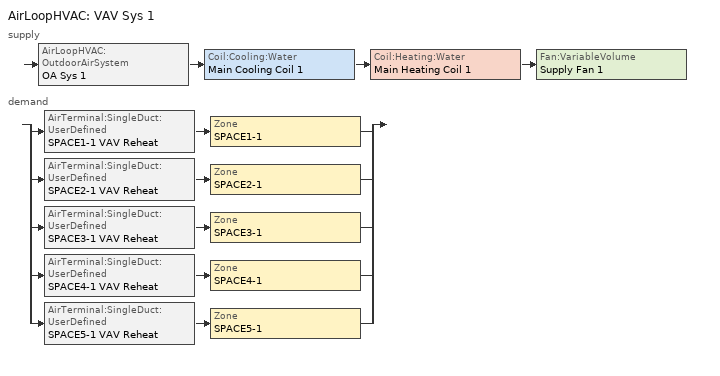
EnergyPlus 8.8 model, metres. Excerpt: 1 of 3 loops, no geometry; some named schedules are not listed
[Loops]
AirLoopHVAC 'VAV Sys 1'
 supply: AirLoopHVAC:OutdoorAirSystem 'OA Sys 1' > Coil:Cooling:Water 'Main Cooling Coil 1' > Coil:Heating:Water 'Main Heating Coil 1' > Fan:VariableVolume 'Supply Fan 1'
 demand: split
  | AirTerminal:SingleDuct:UserDefined 'SPACE1-1 VAV Reheat' > Zone 'SPACE1-1'
  | AirTerminal:SingleDuct:UserDefined 'SPACE2-1 VAV Reheat' > Zone 'SPACE2-1'
  | AirTerminal:SingleDuct:UserDefined 'SPACE3-1 VAV Reheat' > Zone 'SPACE3-1'
  | AirTerminal:SingleDuct:UserDefined 'SPACE4-1 VAV Reheat' > Zone 'SPACE4-1'
  | AirTerminal:SingleDuct:UserDefined 'SPACE5-1 VAV Reheat' > Zone 'SPACE5-1'
[Sizing:Zone] Zone Cooling Design Supply Air Temperature Input Method=SupplyAirTemperature; Zone Cooling Design Supply Air Temperature {C}=14; Zone Heating Design Supply Air Temperature Input Method=SupplyAirTemperature; Zone Heating Design Supply Air Temperature {C}=50; Zone Cooling Design Supply Air Humidity Ratio {kgWater/kgDryAir}=0.009; Zone Heating Design Supply Air Humidity Ratio {kgWater/kgDryAir}=0.004; Zone Heating Sizing Factor=0; Zone Cooling Sizing Factor=0; Cooling Design Air Flow Method=DesignDayWithLimit; Heating Design Air Flow Method=DesignDay
Name | Design Specification Outdoor Air Object
SPACE1-1 | SZ DSOA SPACE1-1
SPACE2-1 | SZ DSOA SPACE2-1
SPACE3-1 | SZ DSOA SPACE3-1
SPACE4-1 | SZ DSOA SPACE4-1
SPACE5-1 | SZ DSOA SPACE5-1
[Sizing:System]
VAV Sys 1: Type of Load to Size On=sensible; Design Outdoor Air Flow Rate {m3/s}=autosize; Central Heating Maximum System Air Flow Ratio=0.3; Preheat Design Temperature {C}=4.5; Preheat Design Humidity Ratio {kgWater/kgDryAir}=0.008; Precool Design Temperature {C}=11; Precool Design Humidity Ratio {kgWater/kgDryAir}=0.008; Central Cooling Design Supply Air Temperature {C}=12.8; Central Heating Design Supply Air Temperature {C}=16.7; Type of Zone Sum to Use=noncoincident; 100% Outdoor Air in Cooling=no; 100% Outdoor Air in Heating=no; Central Cooling Design Supply Air Humidity Ratio {kgWater/kgDryAir}=0.008; Central Heating Design Supply Air Humidity Ratio {kgWater/kgDryAir}=0.008; Cooling Supply Air Flow Rate Method=DesignDay; Cooling Supply Air Flow Rate {m3/s}=0; Heating Supply Air Flow Rate Method=DesignDay; Heating Supply Air Flow Rate {m3/s}=0; Zone Maximum Outdoor Air Fraction=1; Cooling Design Capacity Method=CoolingDesignCapacity; Cooling Design Capacity {W}=autosize; Heating Design Capacity Method=HeatingDesignCapacity; Heating Design Capacity {W}=autosize; Central Cooling Capacity Control Method=VAV
[ZoneControl:Thermostat] Control Type Schedule=Zone Control Type Sched; Control 1=CoolingSetPoint; Control 2=HeatingSetpoint; Control 3=DualSetPoint
Name | Zone or ZoneList
SPACE1-1 Control | SPACE1-1
SPACE2-1 Control | SPACE2-1
SPACE3-1 Control | SPACE3-1
SPACE4-1 Control | SPACE4-1
SPACE5-1 Control | SPACE5-1
[Zone equipment]
SPACE1-1: SPACE1-1 VAV Reheat
SPACE2-1: SPACE2-1 VAV Reheat
SPACE3-1: SPACE3-1 VAV Reheat
SPACE4-1: SPACE4-1 VAV Reheat
SPACE5-1: SPACE5-1 VAV Reheat
[AirTerminal:SingleDuct:UserDefined] Number of Plant Loop Connections=1
Name | Overall Model Simulation Program Calling Manager | Model Setup and Sizing Program Calling Manager
SPACE1-1 VAV Reheat | Space1 ATU Sim Programs | Space1 ATU Init Programs
SPACE2-1 VAV Reheat | Space2 ATU Sim Programs | Space2 ATU Init Programs
SPACE3-1 VAV Reheat | Space3 ATU Sim Programs | Space3 ATU Init Programs
SPACE4-1 VAV Reheat | Space4 ATU Sim Programs | Space4 ATU Init Programs
SPACE5-1 VAV Reheat | Space5 ATU Sim Programs | Space5 ATU Init Programs
[AirLoopHVAC:ReturnPlenum]
Return-Plenum-1: Zone=PLENUM-1
[AirLoopHVAC]
VAV Sys 1: Design Supply Air Flow Rate {m3/s}=autosize
[Coil:Heating:Water]
Main Heating Coil 1: Availability Schedule=ReheatCoilAvailSched; U-Factor Times Area Value {W/K}=autosize; Maximum Water Flow Rate {m3/s}=autosize; Performance Input Method=UFactorTimesAreaAndDesignWaterFlowRate; Rated Capacity {W}=autosize; Rated Inlet Water Temperature {C}=82.2; Rated Inlet Air Temperature {C}=16.6; Rated Outlet Water Temperature {C}=71.1; Rated Outlet Air Temperature {C}=32.2; Design Water Temperature Difference {deltaC}=11
[Coil:Cooling:Water]
Main Cooling Coil 1: Availability Schedule=CoolingCoilAvailSched; Design Water Flow Rate {m3/s}=autosize; Design Air Flow Rate {m3/s}=autosize; Design Inlet Water Temperature {C}=autosize; Design Inlet Air Temperature {C}=autosize; Design Outlet Air Temperature {C}=autosize; Design Inlet Air Humidity Ratio {kgWater/kgDryAir}=autosize; Design Outlet Air Humidity Ratio {kgWater/kgDryAir}=autosize; Type of Analysis=SimpleAnalysis; Heat Exchanger Configuration=CrossFlow; Design Water Temperature Difference {deltaC}=4
[Fan:VariableVolume]
Supply Fan 1: Availability Schedule=FanAvailSched; Fan Total Efficiency=0.7; Pressure Rise {Pa}=600; Maximum Flow Rate {m3/s}=autosize; Fan Power Minimum Flow Rate Input Method=Fraction; Fan Power Minimum Flow Fraction=0.25; Motor Efficiency=0.9; Motor In Airstream Fraction=1; Fan Power Coefficient 1=0.350712; Fan Power Coefficient 2=0.308505; Fan Power Coefficient 3=-0.541374; Fan Power Coefficient 4=0.871988; Fan Power Coefficient 5=0
[Controller:WaterCoil] Control Variable=Temperature; Actuator Variable=FLOW; Controller Convergence Tolerance {deltaC}=0.002; Maximum Actuated Flow {m3/s}=autosize; Minimum Actuated Flow {m3/s}=0
Name | Action
Central Cooling Coil Controller 1 | Reverse
Central Heating Coil Controller 1 | Normal
[Controller:OutdoorAir]
OA Controller 1: Minimum Outdoor Air Flow Rate {m3/s}=autosize; Maximum Outdoor Air Flow Rate {m3/s}=autosize; Economizer Control Type=NoEconomizer; Economizer Control Action Type=ModulateFlow; Economizer Maximum Limit Dry-Bulb Temperature {C}=19; Economizer Minimum Limit Dry-Bulb Temperature {C}=4.6; Lockout Type=NoLockout; Minimum Limit Type=FixedMinimum; Minimum Outdoor Air Schedule=Min OA Sched
[SetpointManager:Scheduled]
Supply Air Temp Manager 1: Control Variable=Temperature; Schedule=Seasonal Reset Supply Air Temp Sch; Setpoint Node or NodeList=VAV Sys 1 Outlet Node
[SetpointManager:MixedAir]
Mixed Air Temp Manager 1: Control Variable=Temperature; Setpoint Node or NodeList=Main Branch SetPoint Node List
[EnergyManagementSystem:Sensor]
Name | Output:Variable or Output:Meter Index Key | Output:Variable or Output:Meter
Space1_Tdb | SPACE1-1 | Zone Air Temperature
Space1_W | SPACE1-1 | Zone Air Humidity Ratio
Space1_Tsp_cool | SPACE1-1 | Zone Thermostat Cooling Setpoint Temperature
Space1_Tsp_heat | SPACE1-1 | Zone Thermostat Heating Setpoint Temperature
Space2_Tdb | SPACE2-1 | Zone Air Temperature
Space2_W | SPACE2-1 | Zone Air Humidity Ratio
Space2_Tsp_cool | SPACE2-1 | Zone Thermostat Cooling Setpoint Temperature
Space2_Tsp_heat | SPACE2-1 | Zone Thermostat Heating Setpoint Temperature
Space3_Tdb | SPACE3-1 | Zone Air Temperature
Space3_W | SPACE3-1 | Zone Air Humidity Ratio
Space3_Tsp_cool | SPACE3-1 | Zone Thermostat Cooling Setpoint Temperature
Space3_Tsp_heat | SPACE3-1 | Zone Thermostat Heating Setpoint Temperature
Space4_Tdb | SPACE4-1 | Zone Air Temperature
Space4_W | SPACE4-1 | Zone Air Humidity Ratio
Space4_Tsp_cool | SPACE4-1 | Zone Thermostat Cooling Setpoint Temperature
Space4_Tsp_heat | SPACE4-1 | Zone Thermostat Heating Setpoint Temperature
Space5_Tdb | SPACE5-1 | Zone Air Temperature
Space5_W | SPACE5-1 | Zone Air Humidity Ratio
Space5_Tsp_cool | SPACE5-1 | Zone Thermostat Cooling Setpoint Temperature
Space5_Tsp_heat | SPACE5-1 | Zone Thermostat Heating Setpoint Temperature
[EnergyManagementSystem:InternalVariable]
Name | Internal Data Index Key | Internal Data Type
Space1ATU_HeatAirMdot | SPACE1-1 | Final Zone Design Heating Air Mass Flow Rate
Space1ATU_CoolAirMdot | SPACE1-1 | Final Zone Design Cooling Air Mass Flow Rate
Space1ATU_PrimAir_Tinlet | SPACE1-1 VAV REHEAT | Inlet Temperature for Primary Air Connection
Space1ATU_PrimAir_Winlet | SPACE1-1 VAV REHEAT | Inlet Humidity Ratio for Primary Air Connection
Space1ATU_PrimAir_rho | SPACE1-1 VAV REHEAT | Inlet Density for Primary Air Connection
Space1ATU_PrimAir_cp | SPACE1-1 VAV REHEAT | Inlet Specific Heat for Primary Air Connection
Space1ATU_Qdot_ToHeatSP | SPACE1-1 VAV REHEAT | Remaining Sensible Load to Heating Setpoint
Space1ATU_Qdot_ToCoolSP | SPACE1-1 VAV REHEAT | Remaining Sensible Load to Cooling Setpoint
Space1ATU_HW_Tin | SPACE1-1 VAV REHEAT | Inlet Temperature for Plant Connection 1
Space1ATU_HW_MdotIn | SPACE1-1 VAV REHEAT | Inlet Mass Flow Rate for Plant Connection 1
Space1ATU_HW_rho | SPACE1-1 VAV REHEAT | Inlet Density for Plant Connection 1
Space1ATU_HW_cp | SPACE1-1 VAV REHEAT | Inlet Specific Heat for Plant Connection 1
Space2ATU_HeatAirMdot | SPACE2-1 | Final Zone Design Heating Air Mass Flow Rate
Space2ATU_CoolAirMdot | SPACE2-1 | Final Zone Design Cooling Air Mass Flow Rate
Space2ATU_PrimAir_Tinlet | SPACE2-1 VAV REHEAT | Inlet Temperature for Primary Air Connection
Space2ATU_PrimAir_Winlet | SPACE2-1 VAV REHEAT | Inlet Humidity Ratio for Primary Air Connection
Space2ATU_PrimAir_rho | SPACE2-1 VAV REHEAT | Inlet Density for Primary Air Connection
Space2ATU_PrimAir_cp | SPACE2-1 VAV REHEAT | Inlet Specific Heat for Primary Air Connection
Space2ATU_Qdot_ToHeatSP | SPACE2-1 VAV REHEAT | Remaining Sensible Load to Heating Setpoint
Space2ATU_Qdot_ToCoolSP | SPACE2-1 VAV REHEAT | Remaining Sensible Load to Cooling Setpoint
Space2ATU_HW_Tin | SPACE2-1 VAV REHEAT | Inlet Temperature for Plant Connection 1
Space2ATU_HW_MdotIn | SPACE2-1 VAV REHEAT | Inlet Mass Flow Rate for Plant Connection 1
Space2ATU_HW_rho | SPACE2-1 VAV REHEAT | Inlet Density for Plant Connection 1
Space2ATU_HW_cp | SPACE2-1 VAV REHEAT | Inlet Specific Heat for Plant Connection 1
Space3ATU_HeatAirMdot | SPACE3-1 | Final Zone Design Heating Air Mass Flow Rate
Space3ATU_CoolAirMdot | SPACE3-1 | Final Zone Design Cooling Air Mass Flow Rate
Space3ATU_PrimAir_Tinlet | SPACE3-1 VAV REHEAT | Inlet Temperature for Primary Air Connection
Space3ATU_PrimAir_Winlet | SPACE3-1 VAV REHEAT | Inlet Humidity Ratio for Primary Air Connection
Space3ATU_PrimAir_rho | SPACE3-1 VAV REHEAT | Inlet Density for Primary Air Connection
Space3ATU_PrimAir_cp | SPACE3-1 VAV REHEAT | Inlet Specific Heat for Primary Air Connection
Space3ATU_Qdot_ToHeatSP | SPACE3-1 VAV REHEAT | Remaining Sensible Load to Heating Setpoint
Space3ATU_Qdot_ToCoolSP | SPACE3-1 VAV REHEAT | Remaining Sensible Load to Cooling Setpoint
Space3ATU_HW_Tin | SPACE3-1 VAV REHEAT | Inlet Temperature for Plant Connection 1
Space3ATU_HW_MdotIn | SPACE3-1 VAV REHEAT | Inlet Mass Flow Rate for Plant Connection 1
Space3ATU_HW_rho | SPACE3-1 VAV REHEAT | Inlet Density for Plant Connection 1
Space3ATU_HW_cp | SPACE3-1 VAV REHEAT | Inlet Specific Heat for Plant Connection 1
Space4ATU_HeatAirMdot | SPACE4-1 | Final Zone Design Heating Air Mass Flow Rate
Space4ATU_CoolAirMdot | SPACE4-1 | Final Zone Design Cooling Air Mass Flow Rate
Space4ATU_PrimAir_Tinlet | SPACE4-1 VAV REHEAT | Inlet Temperature for Primary Air Connection
Space4ATU_PrimAir_Winlet | SPACE4-1 VAV REHEAT | Inlet Humidity Ratio for Primary Air Connection
Space4ATU_PrimAir_rho | SPACE4-1 VAV REHEAT | Inlet Density for Primary Air Connection
Space4ATU_PrimAir_cp | SPACE4-1 VAV REHEAT | Inlet Specific Heat for Primary Air Connection
Space4ATU_Qdot_ToHeatSP | SPACE4-1 VAV REHEAT | Remaining Sensible Load to Heating Setpoint
Space4ATU_Qdot_ToCoolSP | SPACE4-1 VAV REHEAT | Remaining Sensible Load to Cooling Setpoint
Space4ATU_HW_Tin | SPACE4-1 VAV REHEAT | Inlet Temperature for Plant Connection 1
Space4ATU_HW_MdotIn | SPACE4-1 VAV REHEAT | Inlet Mass Flow Rate for Plant Connection 1
Space4ATU_HW_rho | SPACE4-1 VAV REHEAT | Inlet Density for Plant Connection 1
Space4ATU_HW_cp | SPACE4-1 VAV REHEAT | Inlet Specific Heat for Plant Connection 1
Space5ATU_HeatAirMdot | SPACE5-1 | Final Zone Design Heating Air Mass Flow Rate
Space5ATU_CoolAirMdot | SPACE5-1 | Final Zone Design Cooling Air Mass Flow Rate
Space5ATU_PrimAir_Tinlet | SPACE5-1 VAV REHEAT | Inlet Temperature for Primary Air Connection
Space5ATU_PrimAir_Winlet | SPACE5-1 VAV REHEAT | Inlet Humidity Ratio for Primary Air Connection
Space5ATU_PrimAir_rho | SPACE5-1 VAV REHEAT | Inlet Density for Primary Air Connection
Space5ATU_PrimAir_cp | SPACE5-1 VAV REHEAT | Inlet Specific Heat for Primary Air Connection
Space5ATU_Qdot_ToHeatSP | SPACE5-1 VAV REHEAT | Remaining Sensible Load to Heating Setpoint
Space5ATU_Qdot_ToCoolSP | SPACE5-1 VAV REHEAT | Remaining Sensible Load to Cooling Setpoint
Space5ATU_HW_Tin | SPACE5-1 VAV REHEAT | Inlet Temperature for Plant Connection 1
Space5ATU_HW_MdotIn | SPACE5-1 VAV REHEAT | Inlet Mass Flow Rate for Plant Connection 1
Space5ATU_HW_rho | SPACE5-1 VAV REHEAT | Inlet Density for Plant Connection 1
Space5ATU_HW_cp | SPACE5-1 VAV REHEAT | Inlet Specific Heat for Plant Connection 1
[EnergyManagementSystem:Actuator]
Name | Actuated Component Unique | Actuated Component Type | Actuated Component Control Type
Space1ATU_PrimAir_Tout | SPACE1-1 VAV Reheat | Primary Air Connection | Outlet Temperature
Space1ATU_PrimAir_Wout | SPACE1-1 VAV Reheat | Primary Air Connection | Outlet Humidity Ratio
Space1ATU_PrimAir_MdotOut | SPACE1-1 VAV Reheat | Primary Air Connection | Outlet Mass Flow Rate
Space1ATU_PrimAir_MdotIn | SPACE1-1 VAV Reheat | Primary Air Connection | Inlet Mass Flow Rate
Space1ATU_HW_Tout | SPACE1-1 VAV REHEAT | Plant Connection 1 | Outlet Temperature
Space1ATU_HW_MdotRequest | SPACE1-1 VAV REHEAT | Plant Connection 1 | Mass Flow Rate
Space1ATU_HW_MdotMin | SPACE1-1 VAV REHEAT | Plant Connection 1 | Minimum Mass Flow Rate
Space1ATU_HW_MdotMax | SPACE1-1 VAV REHEAT | Plant Connection 1 | Maximum Mass Flow Rate
Space1ATU_HW_DesignVdot | SPACE1-1 VAV REHEAT | Plant Connection 1 | Design Volume Flow Rate
Space2ATU_PrimAir_Tout | SPACE2-1 VAV Reheat | Primary Air Connection | Outlet Temperature
Space2ATU_PrimAir_Wout | SPACE2-1 VAV Reheat | Primary Air Connection | Outlet Humidity Ratio
Space2ATU_PrimAir_MdotOut | SPACE2-1 VAV Reheat | Primary Air Connection | Outlet Mass Flow Rate
Space2ATU_PrimAir_MdotIn | SPACE2-1 VAV Reheat | Primary Air Connection | Inlet Mass Flow Rate
Space2ATU_HW_Tout | SPACE2-1 VAV REHEAT | Plant Connection 1 | Outlet Temperature
Space2ATU_HW_MdotRequest | SPACE2-1 VAV REHEAT | Plant Connection 1 | Mass Flow Rate
Space2ATU_HW_MdotMin | SPACE2-1 VAV REHEAT | Plant Connection 1 | Minimum Mass Flow Rate
Space2ATU_HW_MdotMax | SPACE2-1 VAV REHEAT | Plant Connection 1 | Maximum Mass Flow Rate
Space2ATU_HW_DesignVdot | SPACE2-1 VAV REHEAT | Plant Connection 1 | Design Volume Flow Rate
Space3ATU_PrimAir_Tout | SPACE3-1 VAV Reheat | Primary Air Connection | Outlet Temperature
Space3ATU_PrimAir_Wout | SPACE3-1 VAV Reheat | Primary Air Connection | Outlet Humidity Ratio
Space3ATU_PrimAir_MdotOut | SPACE3-1 VAV Reheat | Primary Air Connection | Outlet Mass Flow Rate
Space3ATU_PrimAir_MdotIn | SPACE3-1 VAV Reheat | Primary Air Connection | Inlet Mass Flow Rate
Space3ATU_HW_Tout | SPACE3-1 VAV REHEAT | Plant Connection 1 | Outlet Temperature
Space3ATU_HW_MdotRequest | SPACE3-1 VAV REHEAT | Plant Connection 1 | Mass Flow Rate
Space3ATU_HW_MdotMin | SPACE3-1 VAV REHEAT | Plant Connection 1 | Minimum Mass Flow Rate
Space3ATU_HW_MdotMax | SPACE3-1 VAV REHEAT | Plant Connection 1 | Maximum Mass Flow Rate
Space3ATU_HW_DesignVdot | SPACE3-1 VAV REHEAT | Plant Connection 1 | Design Volume Flow Rate
Space4ATU_PrimAir_Tout | SPACE4-1 VAV Reheat | Primary Air Connection | Outlet Temperature
Space4ATU_PrimAir_Wout | SPACE4-1 VAV Reheat | Primary Air Connection | Outlet Humidity Ratio
Space4ATU_PrimAir_MdotOut | SPACE4-1 VAV Reheat | Primary Air Connection | Outlet Mass Flow Rate
Space4ATU_PrimAir_MdotIn | SPACE4-1 VAV Reheat | Primary Air Connection | Inlet Mass Flow Rate
Space4ATU_HW_Tout | SPACE4-1 VAV REHEAT | Plant Connection 1 | Outlet Temperature
Space4ATU_HW_MdotRequest | SPACE4-1 VAV REHEAT | Plant Connection 1 | Mass Flow Rate
Space4ATU_HW_MdotMin | SPACE4-1 VAV REHEAT | Plant Connection 1 | Minimum Mass Flow Rate
Space4ATU_HW_MdotMax | SPACE4-1 VAV REHEAT | Plant Connection 1 | Maximum Mass Flow Rate
Space4ATU_HW_DesignVdot | SPACE4-1 VAV REHEAT | Plant Connection 1 | Design Volume Flow Rate
Space5ATU_PrimAir_Tout | SPACE5-1 VAV Reheat | Primary Air Connection | Outlet Temperature
Space5ATU_PrimAir_Wout | SPACE5-1 VAV Reheat | Primary Air Connection | Outlet Humidity Ratio
Space5ATU_PrimAir_MdotOut | SPACE5-1 VAV Reheat | Primary Air Connection | Outlet Mass Flow Rate
Space5ATU_PrimAir_MdotIn | SPACE5-1 VAV Reheat | Primary Air Connection | Inlet Mass Flow Rate
Space5ATU_HW_Tout | SPACE5-1 VAV REHEAT | Plant Connection 1 | Outlet Temperature
Space5ATU_HW_MdotRequest | SPACE5-1 VAV REHEAT | Plant Connection 1 | Mass Flow Rate
Space5ATU_HW_MdotMin | SPACE5-1 VAV REHEAT | Plant Connection 1 | Minimum Mass Flow Rate
Space5ATU_HW_MdotMax | SPACE5-1 VAV REHEAT | Plant Connection 1 | Maximum Mass Flow Rate
Space5ATU_HW_DesignVdot | SPACE5-1 VAV REHEAT | Plant Connection 1 | Design Volume Flow Rate
[EnergyManagementSystem:OutputVariable] Type of Data in Variable=Averaged; Update Frequency=SystemTimestep; Units=W
Name | EMS Variable | EMS Program or Subroutine
Space 1 VAV Reheat Coil Total Heating Rate | Space1ATU_tot_heat_Power | Space1ATU_ModelOutput
Space 2 VAV Reheat Coil Total Heating Rate | Space2ATU_tot_heat_Power | Space2ATU_ModelOutput
Space 3 VAV Reheat Coil Total Heating Rate | Space3ATU_tot_heat_Power | Space3ATU_ModelOutput
Space 4 VAV Reheat Coil Total Heating Rate | Space4ATU_tot_heat_Power | Space4ATU_ModelOutput
Space 5 VAV Reheat Coil Total Heating Rate | Space5ATU_tot_heat_Power | Space5ATU_ModelOutput
[EnergyManagementSystem:ProgramCallingManager]
Space1 ATU Init Programs: UserDefinedComponentModel; InitSpace1ATU
Space1 ATU Sim Programs: UserDefinedComponentModel; Space1ATU_ModelInput; ATU_Sim_Model; Space1ATU_ModelOutput
Space2 ATU Init Programs: UserDefinedComponentModel; InitSpace2ATU
Space2 ATU Sim Programs: UserDefinedComponentModel; Space2ATU_ModelInput; ATU_Sim_Model; Space2ATU_ModelOutput
Space3 ATU Init Programs: UserDefinedComponentModel; InitSpace3ATU
Space3 ATU Sim Programs: UserDefinedComponentModel; Space3ATU_ModelInput; ATU_Sim_Model; Space3ATU_ModelOutput
Space4 ATU Init Programs: UserDefinedComponentModel; InitSpace4ATU
Space4 ATU Sim Programs: UserDefinedComponentModel; Space4ATU_ModelInput; ATU_Sim_Model; Space4ATU_ModelOutput
Space5 ATU Init Programs: UserDefinedComponentModel; InitSpace5ATU
Space5 ATU Sim Programs: UserDefinedComponentModel; Space5ATU_ModelInput; ATU_Sim_Model; Space5ATU_ModelOutput
[EnergyManagementSystem:Program]
InitSpace1ATU: Set Space1ATU_DesignAirMdot = @MAX Space1ATU_HeatAirMdot Space1ATU_CoolAirMdot; Set HWLoopExitTemp = 82.0; Set HWLoopDeltaTemp = 11.0; Set HW_CP = @CPCW HWLoopExitTemp; Set HW_rho = @RhoH2O HWLoopExitTemp; Set HeatCentralSAT = 16.7; Set HeatZoneSAT    = 50.0; Set AvgSAT = (HeatCentralSAT + HeatZoneSAT) / 2; Set HeatingZoneW      = 0.004; Set HeatingAir_CP     = @CpAirFnWTdb HeatingZoneW AvgSAT; Set HWCoil_DesLoad = (HeatingAir_CP * Space1ATU_DesignAirMdot) * (HeatZoneSAT - HeatCentralSAT); Set Space1ATU_HW_DesignVdot = HWCoil_DesLoad / (( HW_rho * HW_CP) * HWLoopDeltaTemp); Set Space1ATU_HW_MdotMin = 0.0; Set Space1ATU_HW_MdotMax = Space1ATU_HW_DesignVdot * HW_rho
Space1ATU_ModelInput: Set DeckAir_Tinlet    = Space1ATU_PrimAir_Tinlet; Set DeckAir_Winlet    = Space1ATU_PrimAir_Winlet; Set Zone_T            = Space1_Tdb; Set Zone_W            = Space1_W; Set Zone_Tsp_Cool     = Space1_Tsp_cool; Set Zone_Tsp_Heat     = Space1_Tsp_heat; Set AirSupMdotDesign  = Space1ATU_DesignAirMdot; Set DamperMin         = 0.3; Set Qdot_Req_toCoolSP = Space1ATU_Qdot_ToCoolSP; Set Qdot_Req_toHeatSP = Space1ATU_Qdot_ToHeatSP; Set HWCoil_Mdot_Max   = Space1ATU_HW_MdotMax; Set HW_Tin            = Space1ATU_HW_Tin; Set HW_Cp             = Space1ATU_HW_cp; Set HWCoil_Eff        = 0.7; Set HWCoil_Mdot       = Space1ATU_HW_MdotIn
Space1ATU_ModelOutput: Set Space1ATU_PrimAir_Tout = Air_Tout; Set Space1ATU_PrimAir_Wout = Air_Wout; Set Space1ATU_PrimAir_MdotOut = Air_MdotOut; Set Space1ATU_PrimAir_MdotIn = Air_MdotOut; Set Space1ATU_tot_heat_Power = HWCoil_heat_Power; SEt Space1ATU_HW_MdotRequest = HW_MdotRequest; Set Space1ATU_HW_Tout = HW_Tout
InitSpace2ATU: Set Space2ATU_DesignAirMdot = @MAX Space2ATU_HeatAirMdot Space2ATU_CoolAirMdot; Set HWLoopExitTemp = 82.0; Set HWLoopDeltaTemp = 11.0; Set HW_CP = @CPCW HWLoopExitTemp; Set HW_rho = @RhoH2O HWLoopExitTemp; Set HeatCentralSAT = 16.7; Set HeatZoneSAT    = 50.0; Set AvgSAT = (HeatCentralSAT + HeatZoneSAT) / 2; Set HeatingZoneW      = 0.004; Set HeatingAir_CP     = @CpAirFnWTdb HeatingZoneW AvgSAT; Set HWCoil_DesLoad = (HeatingAir_CP * Space2ATU_DesignAirMdot) * (HeatZoneSAT - HeatCentralSAT); Set Space2ATU_HW_DesignVdot = HWCoil_DesLoad / (( HW_rho * HW_CP) * HWLoopDeltaTemp); Set Space2ATU_HW_MdotMin = 0.0; Set Space2ATU_HW_MdotMax = Space2ATU_HW_DesignVdot * HW_rho
Space2ATU_ModelInput: Set DeckAir_Tinlet    = Space2ATU_PrimAir_Tinlet; Set DeckAir_Winlet    = Space2ATU_PrimAir_Winlet; Set Zone_T            = Space2_Tdb; Set Zone_W            = Space2_W; Set Zone_Tsp_Cool     = Space2_Tsp_cool; Set Zone_Tsp_Heat     = Space2_Tsp_heat; Set AirSupMdotDesign  = Space2ATU_DesignAirMdot; Set DamperMin         = 0.3; Set Qdot_Req_toCoolSP = Space2ATU_Qdot_ToCoolSP; Set Qdot_Req_toHeatSP = Space2ATU_Qdot_ToHeatSP; Set HWCoil_Mdot_Max   = Space2ATU_HW_MdotMax; Set HW_Tin            = Space2ATU_HW_Tin; Set HW_Cp             = Space2ATU_HW_cp; Set HWCoil_Eff        = 0.7; Set HWCoil_Mdot       = Space2ATU_HW_MdotIn
Space2ATU_ModelOutput: Set Space2ATU_PrimAir_Tout = Air_Tout; Set Space2ATU_PrimAir_Wout = Air_Wout; Set Space2ATU_PrimAir_MdotOut = Air_MdotOut; Set Space2ATU_PrimAir_MdotIn = Air_MdotOut; Set Space2ATU_tot_heat_Power = HWCoil_heat_Power; SEt Space2ATU_HW_MdotRequest = HW_MdotRequest; Set Space2ATU_HW_Tout = HW_Tout
InitSpace3ATU: Set Space3ATU_DesignAirMdot = @MAX Space3ATU_HeatAirMdot Space3ATU_CoolAirMdot; Set HWLoopExitTemp = 82.0; Set HWLoopDeltaTemp = 11.0; Set HW_CP = @CPCW HWLoopExitTemp; Set HW_rho = @RhoH2O HWLoopExitTemp; Set HeatCentralSAT = 16.7; Set HeatZoneSAT    = 50.0; Set AvgSAT = (HeatCentralSAT + HeatZoneSAT) / 2; Set HeatingZoneW      = 0.004; Set HeatingAir_CP     = @CpAirFnWTdb HeatingZoneW AvgSAT; Set HWCoil_DesLoad = (HeatingAir_CP * Space3ATU_DesignAirMdot) * (HeatZoneSAT - HeatCentralSAT); Set Space3ATU_HW_DesignVdot = HWCoil_DesLoad / (( HW_rho * HW_CP) * HWLoopDeltaTemp); Set Space3ATU_HW_MdotMin = 0.0; Set Space3ATU_HW_MdotMax = Space3ATU_HW_DesignVdot * HW_rho
